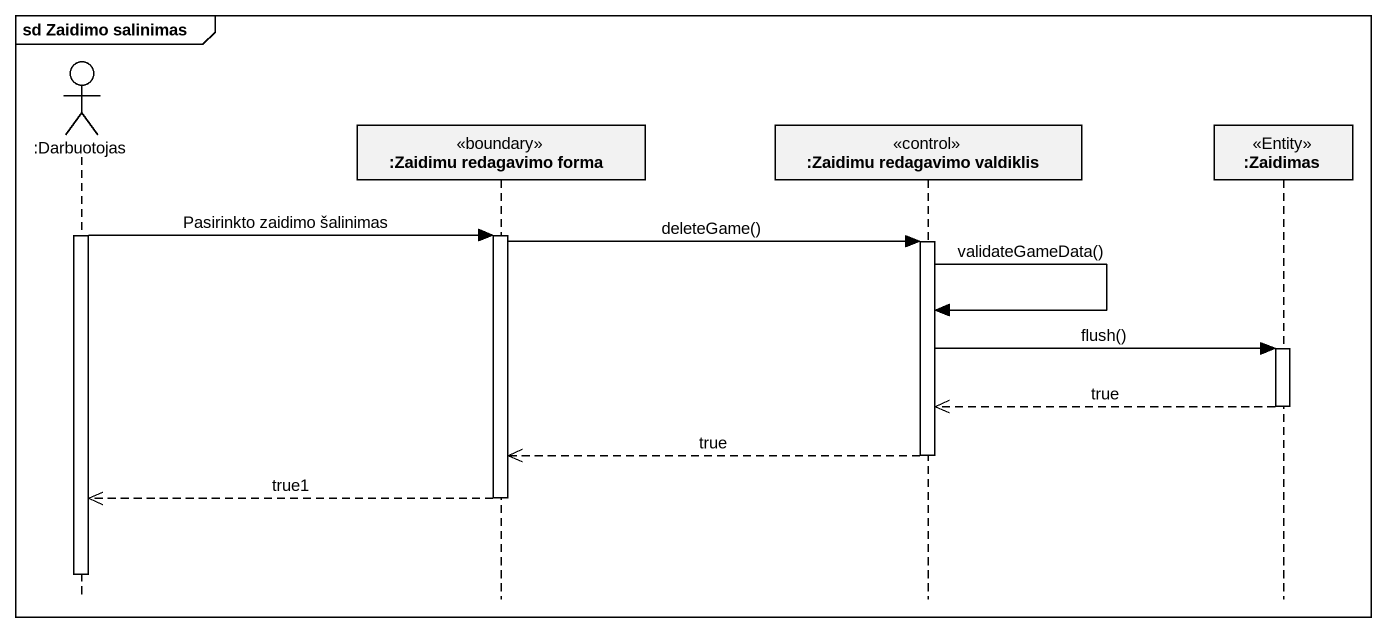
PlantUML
@startuml
mainframe sd Zaidimo salinimas
hide footbox
actor ":Darbuotojas" as Darbuotojas
participant ":Zaidimu redagavimo forma" as Zaidimu_redagavimo_forma <<boundary>>
participant ":Zaidimu redagavimo valdiklis" as Zaidimu_redagavimo_valdiklis <<control>>
participant ":Zaidimas" as Zaidimas <<Entity>>

activate Darbuotojas
Darbuotojas -> Zaidimu_redagavimo_forma : Pasirinkto zaidimo šalinimas
activate Zaidimu_redagavimo_forma
Zaidimu_redagavimo_forma -> Zaidimu_redagavimo_valdiklis : deleteGame()
activate Zaidimu_redagavimo_valdiklis
Zaidimu_redagavimo_valdiklis -> Zaidimu_redagavimo_valdiklis : validateGameData()
Zaidimu_redagavimo_valdiklis -> Zaidimas : flush()
activate Zaidimas
Zaidimas -->> Zaidimu_redagavimo_valdiklis : true
deactivate Zaidimas
Zaidimu_redagavimo_valdiklis -->> Zaidimu_redagavimo_forma : true
deactivate Zaidimu_redagavimo_valdiklis
Zaidimu_redagavimo_forma -->> Darbuotojas : true1
deactivate Zaidimu_redagavimo_forma
deactivate Darbuotojas
@enduml
